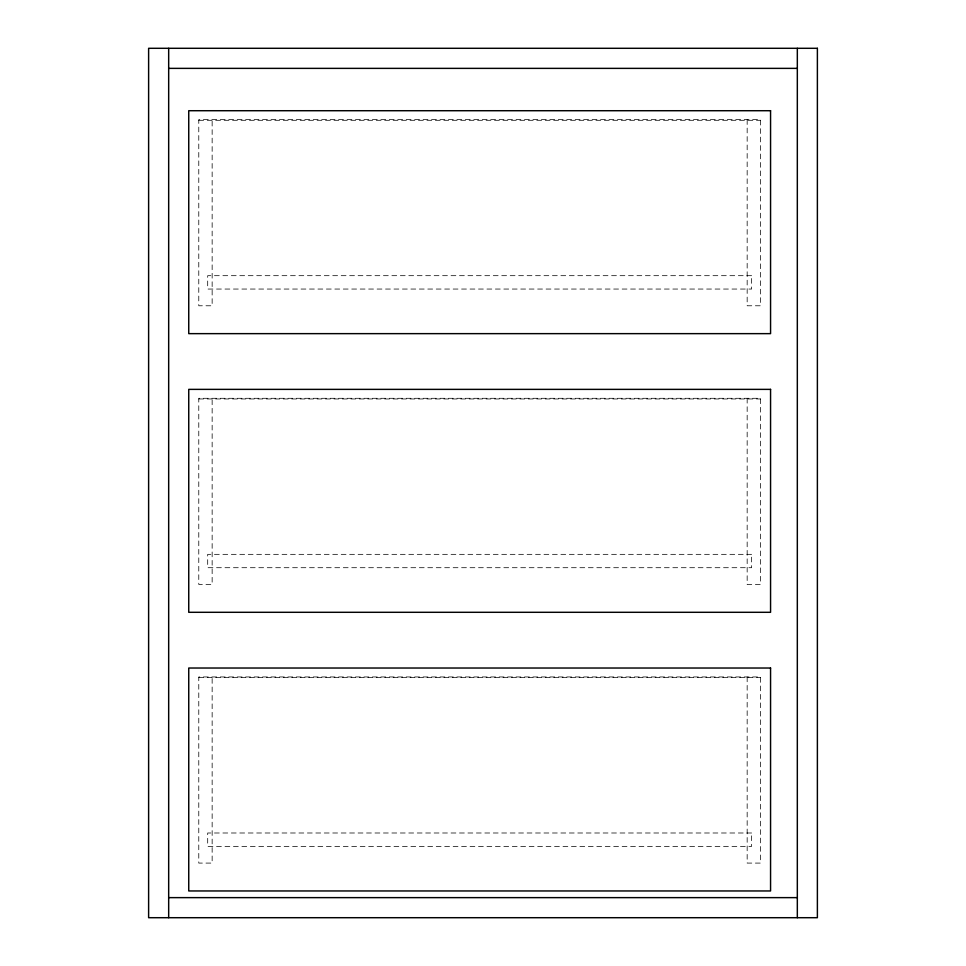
<?xml version="1.0" encoding="UTF-8"?>
<svg xmlns="http://www.w3.org/2000/svg" width="966" height="966" viewBox="0 0 966 966"><rect width="100%" height="100%" fill="white"/><g stroke="black" fill="none" stroke-linecap="round" stroke-linejoin="round"><path stroke-width="0.72" stroke-dasharray="4.83 3.62" d="M198.779 120.303L760.544 120.303M198.779 398.958L760.544 398.958M198.779 677.613L760.544 677.613M747.165 119.639L747.165 305.775L760.544 305.775L760.544 119.639L198.779 119.639L198.779 305.775L212.146 305.775L212.146 119.639M747.165 398.294L747.165 584.43L760.544 584.43L760.544 398.294L198.779 398.294L198.779 584.43L212.146 584.43L212.146 398.294M747.165 676.949L747.165 863.085L760.544 863.085L760.544 676.949L198.779 676.949L198.779 863.085L212.146 863.085L212.146 676.949M751.62 275.684L207.69 275.684L207.69 289.051L751.62 289.051L751.62 275.684M751.62 554.339L207.69 554.339L207.69 567.706L751.62 567.706L751.62 554.339M751.62 832.994L207.69 832.994L207.69 846.361L751.62 846.361L751.62 832.994"/><path stroke-width="1.45" d="M168.676 68.369L797.324 68.369M168.676 897.631L797.324 897.631M797.324 48.3L797.324 917.7M168.676 48.3L168.676 917.7M817.381 48.3L148.619 48.3L148.619 917.7L817.381 917.7L817.381 48.3M770.566 110.716L188.744 110.716L188.744 333.644L770.566 333.644L770.566 110.716M770.566 389.37L188.744 389.37L188.744 612.299L770.566 612.299L770.566 389.37M770.566 668.025L188.744 668.025L188.744 890.954L770.566 890.954L770.566 668.025"/></g></svg>
